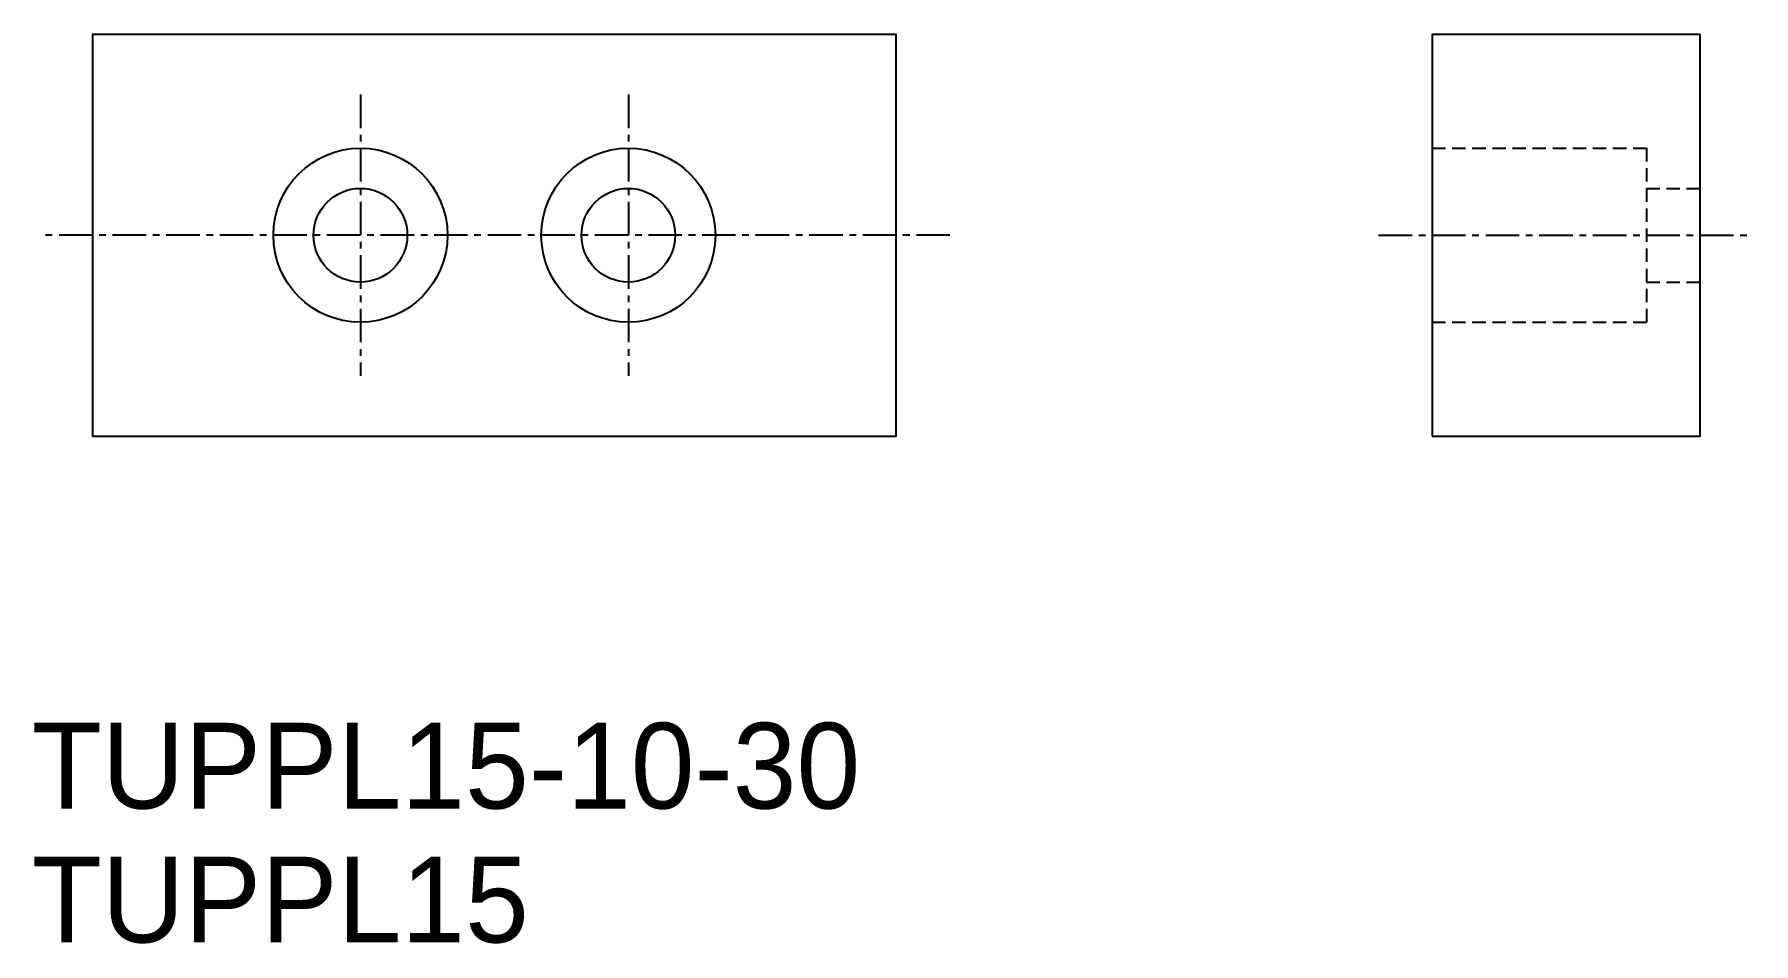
# Model space of a CAD drawing. Extents: x -4121.8 to -4057.6, y -1057.2 to -1023.2.
import ezdxf

# ---------------------------------------------------------------- set-up
doc = ezdxf.new("R2010")
doc.units = 0
doc.linetypes.add('CENTER', pattern=[2, 1.25, -0.25, 0.25, -0.25])
doc.linetypes.add('DASHED', pattern=[0.75, 0.5, -0.25])
doc.layers.get('0').update_dxf_attribs({"linetype": 'CONTINUOUS'})
doc.layers.add('CENTER', color=1, linetype='CENTER')

msp = doc.modelspace()

# ---------------------------------------------------------------- linework, layer by layer
at = {"color": 3, "linetype": 'DASHED'}
for p, q in [((-4069.628, -1027.471), (-4061.628, -1027.471)), ((-4061.628, -1027.471), (-4061.628, -1033.971)), ((-4061.628, -1028.971), (-4059.628, -1028.971)), ((-4061.628, -1032.471), (-4059.628, -1032.471)), ((-4069.628, -1033.971), (-4061.628, -1033.971))]:
    msp.add_line(p, q, dxfattribs=at)
at = {"color": 7, "linetype": 'CONTINUOUS'}
for points in [[(-4119.628, -1038.221), (-4089.628, -1038.221), (-4089.628, -1023.221), (-4119.628, -1023.221)], [(-4069.628, -1038.221), (-4059.628, -1038.221), (-4059.628, -1023.221), (-4069.628, -1023.221)]]:
    msp.add_lwpolyline(points, close=True, dxfattribs=at)
for centre, radius in [((-4109.628, -1030.721), 3.25), ((-4099.628, -1030.721), 3.25), ((-4109.628, -1030.721), 1.75), ((-4099.628, -1030.721), 1.75)]:
    msp.add_circle(centre, radius, dxfattribs=at)
at = {"layer": 'CENTER', "color": 1, "linetype": 'CENTER'}
for p, q in [((-4109.628, -1025.471), (-4109.628, -1035.971)), ((-4099.628, -1025.471), (-4099.628, -1035.971)), ((-4087.628, -1030.721), (-4121.628, -1030.721)), ((-4071.628, -1030.721), (-4057.628, -1030.721))]:
    msp.add_line(p, q, dxfattribs=at)

# ---------------------------------------------------------------- texts
at = {"color": 7, "linetype": 'CONTINUOUS'}
for s, p in [('TUPPL15-10-30', (-4121.894, -1052.13)), ('TUPPL15', (-4121.894, -1057.13))]:
    msp.add_text(s, height=3.2, dxfattribs=at).set_placement(p)

doc.saveas('drawing.dxf')
